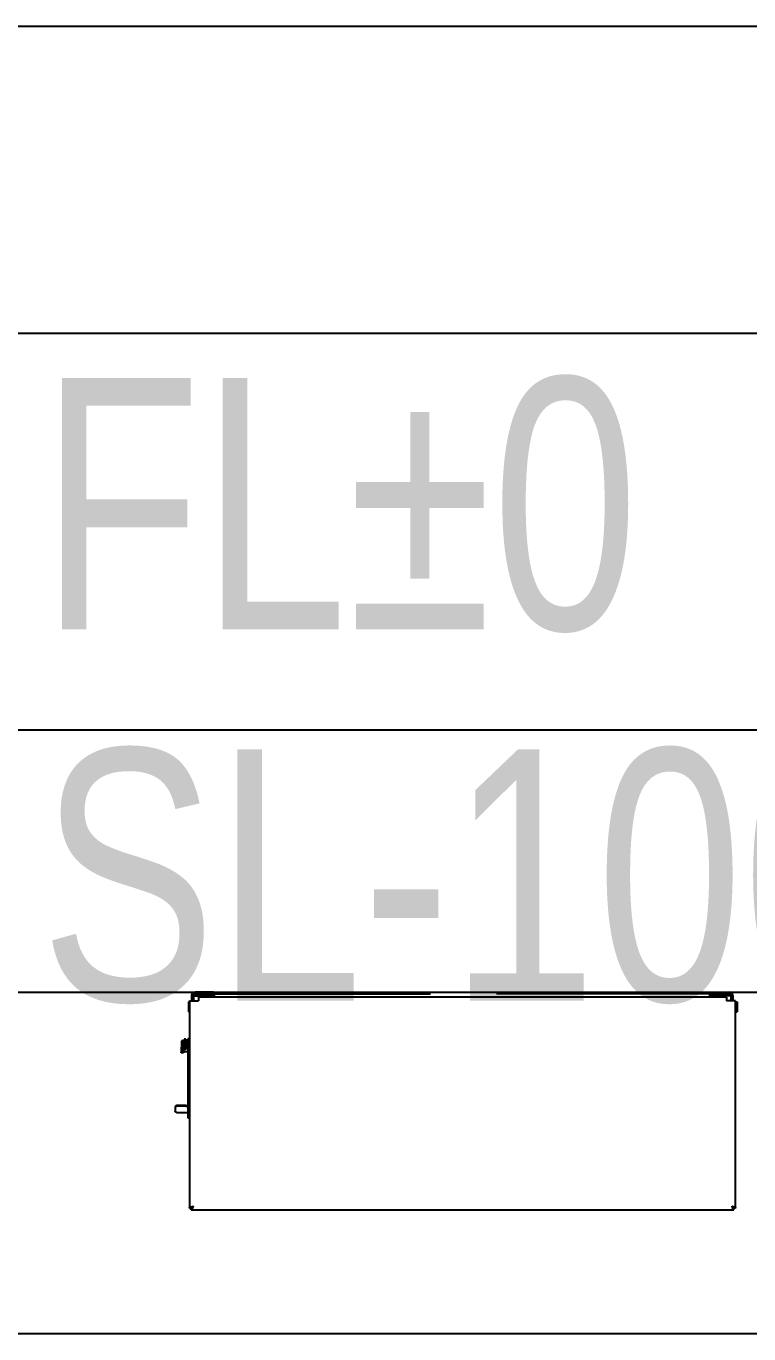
# Model space of a CAD drawing. Header units: millimetres. Extents: x 0 to 1390178, y 0 to 110113.
# Drawn here: x 718660 to 719378, y 31331 to 32631 of the extents above; entities that cross this region are included whole.
import ezdxf
from ezdxf.enums import TextEntityAlignment as Align
from ezdxf.xclip import XClip

# ---------------------------------------------------------------- set-up
doc = ezdxf.new("R2010")
doc.units = ezdxf.units.MM
doc.header["$LTSCALE"] = 100
doc.header["$XCLIPFRAME"] = 0
for name, color, linetype in [('AA-XXXX-TEXT', 3, 'Continuous'), ('SYM', 7, 'Continuous'), ('X - 평면도$0$M-PAD', 8, 'Continuous')]:
    doc.layers.add(name, color=color, linetype=linetype)
doc.layers.add('X - 평면도$0$설비장비', color=6, linetype='Continuous', plot=False)
doc.styles.add('HAUD01', font='Dotum.ttf')

# ---------------------------------------------------------------- blocks, each defined once
blk = doc.blocks.new('$0$C1E7A367F')
at = {"layer": 'SYM'}
blk.add_line((-1400, 0), (9180.9, 0), dxfattribs=at)
blk = doc.blocks.new('X - 평면도$0$A$C7c159ae6')
at = {"layer": 'X - 평면도$0$M-PAD'}
blk.add_lwpolyline([(7.3, 0), (7.3, -1300), (-2692.7, -1300), (-2692.7, 0), (7.3, 0)], dxfattribs=at)
at = {"layer": 'X - 평면도$0$설비장비'}
for p, q in [((-915.5, -305.7), (-1689.3, -305.7)), ((-1689.3, -960.2), (-1477.5, -960.2)), ((-1459.1, -960.2), (-1477.5, -960.2)), ((-1463.7, -962), (-1463.7, -960.2)), ((-1459.1, -960.2), (-965, -960.2)), ((-1458.2, -963.9), (-1458.2, -960.2)), ((-965.9, -963.9), (-965.9, -960.2)), ((-965, -960.2), (-946.7, -960.2)), ((-960.5, -962), (-960.5, -960.2)), ((-946.7, -960.2), (-539.8, -960.2)), ((-1483.9, -969.8), (-1483.9, -979.9)), ((-1483, -969.8), (-1483.9, -969.8)), ((-1483, -969), (-1483, -1174.9)), ((-1483, -969), (-1473.9, -969)), ((-1480.9, -963.7), (-1480.9, -969)), ((-1479.1, -968), (-1480.9, -968)), ((-1479.1, -963.7), (-1479.1, -969)), ((-1479.1, -963.9), (-1473.7, -963.9)), ((-1477.5, -962), (-1243.6, -962)), ((-1475, -963.2), (-1475, -962)), ((-1464.1, -963.2), (-1475, -963.2)), ((-1473.9, -965.3), (-1473.9, -969)), ((-949.4, -965.3), (-1473.9, -965.3)), ((-1473.7, -963.4), (-1473.7, -965.3)), ((-1473.7, -963.4), (-1465.5, -963.4)), ((-1473.3, -963.4), (-1473.3, -963.2)), ((-1469.6, -963.4), (-1469.6, -965.3)), ((-1465.8, -963.4), (-1465.8, -963.2)), ((-1465.5, -963.4), (-1465.5, -965.3)), ((-1465.5, -963.9), (-1458.2, -963.9)), ((-1464.1, -963.2), (-1464.1, -962)), ((-946.7, -962), (-1178, -962)), ((-958.7, -963.9), (-965.9, -963.9)), ((-960, -963.2), (-960, -962)), ((-949.1, -963.2), (-960, -963.2)), ((-958.7, -963.4), (-958.7, -965.3)), ((-958.7, -963.4), (-950.5, -963.4)), ((-958.3, -963.4), (-958.3, -963.2)), ((-954.6, -963.4), (-954.6, -965.3)), ((-950.8, -963.4), (-950.8, -963.2)), ((-950.5, -963.4), (-950.5, -965.3)), ((-945, -963.9), (-950.5, -963.9)), ((-949.4, -965.3), (-949.4, -969)), ((-940.3, -969), (-949.4, -969)), ((-949.1, -963.2), (-949.1, -962)), ((-945, -963.7), (-945, -969)), ((-943.2, -968), (-945, -968)), ((-943.2, -963.7), (-943.2, -969)), ((-940.3, -1174.9), (-940.3, -969)), ((-940.3, -969.8), (-938.9, -969.8)), ((-938.9, -969.8), (-938.9, -979.9)), ((-1483, -979.9), (-1483.9, -979.9)), ((-940.3, -979.9), (-938.9, -979.9)), ((-1490.8, -1008.7), (-1491, -1009.2)), ((-1490.9, -1008.9), (-1491, -1009.2)), ((-1491, -1009.2), (-1491, -1015.1)), ((-1491, -1009.2), (-1491, -1009.4)), ((-1491, -1009.4), (-1491, -1009.6)), ((-1491, -1009.6), (-1491, -1009.8)), ((-1491, -1009.8), (-1491, -1010)), ((-1491, -1010), (-1490.9, -1010.2)), ((-1490.9, -1010.8), (-1491, -1011.1)), ((-1491, -1011.1), (-1491, -1011.5)), ((-1491, -1011.5), (-1491, -1011.8)), ((-1491, -1011.8), (-1491, -1012.1)), ((-1491, -1012.1), (-1491, -1012.5)), ((-1491, -1012.5), (-1491, -1012.8)), ((-1491, -1012.8), (-1491, -1013.2)), ((-1491, -1013.2), (-1490.9, -1013.5)), ((-1490.8, -1008.7), (-1490.9, -1008.9)), ((-1490.9, -1010.2), (-1490.8, -1010.4)), ((-1490.8, -1010.4), (-1490.9, -1010.8)), ((-1490.9, -1013.5), (-1490.8, -1013.8)), ((-1490.8, -1013.8), (-1490.9, -1014.1)), ((-1488.8, -1008.7), (-1490.8, -1008.7)), ((-1488.8, -1010.4), (-1490.8, -1010.4)), ((-1488.8, -1013.8), (-1490.8, -1013.8)), ((-1488.8, -1008.7), (-1488.8, -1015.5)), ((-1488.6, -1009.5), (-1488.8, -1009.5)), ((-1488.6, -1009.5), (-1488.6, -1014.8)), ((-1488.2, -1010.3), (-1488.5, -1010.3)), ((-1488.2, -1014), (-1488.5, -1014)), ((-1488.2, -1007.1), (-1488.2, -1017.2)), ((-1486.7, -1007.1), (-1488.2, -1007.1)), ((-1486.7, -1007.1), (-1486.7, -1017.2)), ((-1484.8, -1008.5), (-1486.7, -1008.5)), ((-1484.8, -1006.7), (-1484.8, -1085.4)), ((-1483.5, -1006.7), (-1484.8, -1006.7)), ((-1483.5, -1085.4), (-1483.5, -1006.7)), ((-1483, -1010.3), (-1483.5, -1010.3)), ((-1483, -1014), (-1483.5, -1014)), ((-1491.2, -1015.4), (-1491.4, -1015.8)), ((-1491.3, -1015.6), (-1491.4, -1015.8)), ((-1491.4, -1015.8), (-1491.4, -1020.3)), ((-1491.4, -1015.8), (-1491.4, -1015.9)), ((-1491.4, -1015.9), (-1491.4, -1016.1)), ((-1491.4, -1016.1), (-1491.4, -1016.2)), ((-1491.4, -1016.2), (-1491.4, -1016.4)), ((-1491.4, -1016.4), (-1491.3, -1016.6)), ((-1491.3, -1017.1), (-1491.4, -1017.4)), ((-1491.4, -1017.4), (-1491.4, -1017.7)), ((-1491.4, -1017.7), (-1491.4, -1018)), ((-1491.4, -1018), (-1491.4, -1018.4)), ((-1491.4, -1018.4), (-1491.4, -1018.7)), ((-1491.4, -1018.7), (-1491.3, -1019)), ((-1491.3, -1019.5), (-1491.4, -1019.7)), ((-1491.4, -1019.7), (-1491.4, -1019.9)), ((-1491.4, -1019.9), (-1491.4, -1020)), ((-1491.4, -1020), (-1491.4, -1020.2)), ((-1491.4, -1020.2), (-1491.4, -1020.3)), ((-1491.2, -1020.7), (-1491.4, -1020.3)), ((-1491.4, -1020.3), (-1491.3, -1020.5)), ((-1491.2, -1015.4), (-1491.3, -1015.6)), ((-1491.3, -1016.6), (-1491.2, -1016.7)), ((-1491.2, -1016.7), (-1491.3, -1017.1)), ((-1491.3, -1019), (-1491.2, -1019.4)), ((-1491.2, -1019.4), (-1491.3, -1019.5)), ((-1491.3, -1020.5), (-1491.2, -1020.7)), ((-1490.9, -1015.4), (-1491.2, -1015.4)), ((-1489.8, -1016.7), (-1491.2, -1016.7)), ((-1489.8, -1019.4), (-1491.2, -1019.4)), ((-1489.8, -1020.7), (-1491.2, -1020.7)), ((-1490.9, -1014.1), (-1491, -1014.3)), ((-1491, -1014.3), (-1491, -1014.5)), ((-1491, -1014.5), (-1491, -1014.7)), ((-1491, -1014.7), (-1491, -1014.9)), ((-1491, -1014.9), (-1491, -1015.1)), ((-1491, -1015.1), (-1490.9, -1015.3)), ((-1490.8, -1015.5), (-1491, -1015.1)), ((-1490.9, -1015.3), (-1490.8, -1015.5)), ((-1488.8, -1015.5), (-1490.8, -1015.5)), ((-1489.8, -1015.5), (-1489.8, -1020.7)), ((-1489.6, -1016), (-1489.8, -1016)), ((-1489.6, -1020.1), (-1489.8, -1020.1)), ((-1489.6, -1015.5), (-1489.6, -1020.8)), ((-1488.9, -1020.8), (-1489.6, -1020.8)), ((-1488.9, -1015.5), (-1488.9, -1020.8)), ((-1488.2, -1016.2), (-1488.9, -1016.2)), ((-1484.8, -1019.8), (-1488.9, -1019.8)), ((-1488.6, -1014.8), (-1488.8, -1014.8)), ((-1486.7, -1017.2), (-1488.2, -1017.2)), ((-1484.8, -1015.7), (-1486.7, -1015.7)), ((-1484.8, -1016.2), (-1486.7, -1016.2)), ((-1483, -1016.2), (-1483.5, -1016.2)), ((-1483, -1019.8), (-1483.5, -1019.8)), ((-1497, -1073.8), (-1497.1, -1074.1)), ((-1497.1, -1074.1), (-1497.1, -1074.4)), ((-1497.1, -1074.5), (-1497, -1074.2)), ((-1497.1, -1074.4), (-1497.1, -1078.7)), ((-1497.1, -1074.8), (-1497.1, -1074.5)), ((-1497.1, -1079), (-1497.1, -1078.7)), ((-1497, -1079.2), (-1497.1, -1079)), ((-1496.8, -1073.6), (-1497, -1073.8)), ((-1497, -1074.2), (-1496.8, -1073.9)), ((-1496.6, -1073.4), (-1496.8, -1073.6)), ((-1496.8, -1073.9), (-1496.6, -1073.7)), ((-1496.3, -1073.2), (-1496.6, -1073.4)), ((-1496.6, -1073.7), (-1496.3, -1073.6)), ((-1496, -1073.1), (-1496.3, -1073.2)), ((-1496.3, -1073.6), (-1496, -1073.5)), ((-1495.7, -1073.1), (-1496, -1073.1)), ((-1496, -1073.5), (-1495.7, -1073.5)), ((-1486.5, -1073.1), (-1495.7, -1073.1)), ((-1486.5, -1073.5), (-1495.7, -1073.5)), ((-1486.5, -1073.1), (-1485.9, -1073.1)), ((-1486.5, -1073.5), (-1486.1, -1073.5)), ((-1486.1, -1073.5), (-1485.8, -1073.5)), ((-1485.9, -1073.1), (-1485.3, -1073.2)), ((-1485.8, -1073.5), (-1485.6, -1073.5)), ((-1485.6, -1073.5), (-1485.3, -1073.6)), ((-1485.3, -1073.2), (-1484.8, -1073.2)), ((-1485.3, -1073.6), (-1485.1, -1073.6)), ((-1485.1, -1073.6), (-1485, -1073.7)), ((-1485, -1073.7), (-1484.9, -1073.8)), ((-1484.9, -1073.8), (-1484.8, -1073.9)), ((-1496.8, -1079.5), (-1497, -1079.2)), ((-1496.6, -1079.7), (-1496.8, -1079.5)), ((-1496.3, -1079.9), (-1496.6, -1079.7)), ((-1496, -1080), (-1496.3, -1079.9)), ((-1495.7, -1080), (-1496, -1080)), ((-1495.7, -1080), (-1486.5, -1080)), ((-1486.5, -1080), (-1486.1, -1080)), ((-1486.1, -1080), (-1485.8, -1080)), ((-1485.8, -1080), (-1485.6, -1080.1)), ((-1485.6, -1080.1), (-1485.3, -1080.1)), ((-1485.3, -1080.1), (-1485.1, -1080.2)), ((-1485.1, -1080.2), (-1485, -1080.3)), ((-1485, -1080.3), (-1484.9, -1080.3)), ((-1484.9, -1080.3), (-1484.8, -1080.4)), ((-1484.8, -1085.4), (-1483.5, -1085.4)), ((-1483, -1174.7), (-1482.9, -1174.5)), ((-1483, -1174.8), (-1483, -1174.7)), ((-1483, -1174.9), (-1483, -1174.8)), ((-1483, -1174.9), (-1481.2, -1174.9)), ((-1482.9, -1174.5), (-1482.8, -1174.4)), ((-1482.8, -1174.4), (-1482.6, -1174.3)), ((-1482.6, -1174.3), (-1482.5, -1174.2)), ((-1482.5, -1174.2), (-1482.3, -1174.1)), ((-1482.3, -1174.1), (-1482.1, -1174)), ((-1482.1, -1174), (-1481.8, -1173.9)), ((-1481.8, -1173.9), (-1481.6, -1173.8)), ((-1481.6, -1173.8), (-1481.3, -1173.7)), ((-1481.3, -1173.7), (-1481, -1173.6)), ((-1481.2, -1174.7), (-1481.1, -1174.5)), ((-1481.2, -1174.8), (-1481.2, -1174.7)), ((-1481.2, -1174.9), (-1481.2, -1174.8)), ((-1481.2, -1176.7), (-1481.2, -1174.9)), ((-1481.1, -1174.9), (-1481.2, -1174.9)), ((-1481.1, -1176.7), (-1481.2, -1176.7)), ((-1481.2, -1176.7), (-942.1, -1176.7)), ((-1481.1, -1174.4), (-1481, -1174.3)), ((-1481.1, -1174.5), (-1481.1, -1174.4)), ((-1481, -1174.8), (-1481.1, -1174.9)), ((-1481, -1176.6), (-1481.1, -1176.7)), ((-1481, -1173.6), (-1480.7, -1173.5)), ((-1481, -1174.3), (-1480.9, -1174.2)), ((-1480.9, -1174.8), (-1481, -1174.8)), ((-1480.9, -1176.5), (-1481, -1176.6)), ((-1480.9, -1174.2), (-1480.8, -1174.1)), ((-1480.8, -1174.7), (-1480.9, -1174.8)), ((-1480.8, -1176.4), (-1480.9, -1176.5)), ((-1480.8, -1174.1), (-1480.7, -1174)), ((-1480.7, -1174.7), (-1480.8, -1174.7)), ((-1480.7, -1176.3), (-1480.8, -1176.4)), ((-1480.7, -1173.5), (-1480.4, -1173.4)), ((-1480.7, -1174), (-1480.6, -1173.9)), ((-1480.6, -1174.6), (-1480.7, -1174.7)), ((-1480.6, -1176.1), (-1480.7, -1176.3)), ((-1480.6, -1173.9), (-1480.5, -1173.8)), ((-1479.9, -1173.9), (-1480.6, -1173.9)), ((-1480.4, -1174.5), (-1480.6, -1174.6)), ((-1480.4, -1175.9), (-1480.6, -1176.1)), ((-1480.5, -1173.8), (-1480.3, -1173.7)), ((-1480.4, -1173.4), (-1480, -1173.3)), ((-1480.3, -1174.4), (-1480.4, -1174.5)), ((-1480.3, -1175.7), (-1480.4, -1175.9)), ((-1480.3, -1173.7), (-1480.2, -1173.6)), ((-1480.2, -1174.3), (-1480.3, -1174.4)), ((-1480.2, -1175.5), (-1480.3, -1175.7)), ((-1480.2, -1173.6), (-1480, -1173.5)), ((-1480.1, -1174.1), (-1480.2, -1174.3)), ((-1480.1, -1175.2), (-1480.2, -1175.5)), ((-1480, -1174), (-1480.1, -1174.1)), ((-1480, -1175), (-1480.1, -1175.2)), ((-1480, -1173.3), (-1479.7, -1173.2)), ((-1480, -1173.5), (-1479.9, -1173.4)), ((-1479.9, -1173.9), (-1480, -1174)), ((-1479.9, -1174.7), (-1480, -1175)), ((-1479.9, -1173.4), (-1479.7, -1173.3)), ((-1479.8, -1173.7), (-1479.9, -1173.9)), ((-1479.8, -1174.4), (-1479.9, -1174.7)), ((-1479.7, -1173.5), (-1479.8, -1173.7)), ((-1479.7, -1174), (-1479.8, -1174.4)), ((-1479.7, -1173.2), (-1479.4, -1173)), ((-1479.7, -1173.3), (-1479.5, -1173.2)), ((-1479.6, -1173.4), (-1479.7, -1173.5)), ((-1479.6, -1173.7), (-1479.7, -1174)), ((-1479.5, -1173.2), (-1479.6, -1173.4)), ((-1479.5, -1173.4), (-1479.6, -1173.7)), ((-1479.5, -1173.2), (-1479.4, -1173)), ((-1479.4, -1173), (-1479.5, -1173.4)), ((-1479.4, -1173), (-1479.5, -1173.2)), ((-943.9, -1173), (-943.6, -1173.2)), ((-943.9, -1173), (-943.8, -1173.2)), ((-943.8, -1173.4), (-943.9, -1173)), ((-943.8, -1173.2), (-943.9, -1173)), ((-943.8, -1173.2), (-943.6, -1173.3)), ((-943.7, -1173.4), (-943.8, -1173.2)), ((-943.7, -1173.7), (-943.8, -1173.4)), ((-943.6, -1173.5), (-943.7, -1173.4)), ((-943.6, -1174), (-943.7, -1173.7)), ((-943.6, -1173.2), (-943.3, -1173.3)), ((-943.6, -1173.3), (-943.4, -1173.4)), ((-943.5, -1173.7), (-943.6, -1173.5)), ((-943.5, -1174.4), (-943.6, -1174)), ((-943.4, -1173.9), (-943.5, -1173.7)), ((-943.4, -1174.7), (-943.5, -1174.4)), ((-943.4, -1173.4), (-943.3, -1173.5)), ((-943.3, -1174), (-943.4, -1173.9)), ((-943.4, -1173.9), (-943.2, -1173.9)), ((-943.3, -1175), (-943.4, -1174.7)), ((-943.3, -1173.3), (-942.9, -1173.4)), ((-943.3, -1173.5), (-943.1, -1173.6)), ((-943.2, -1174.1), (-943.3, -1174)), ((-943.2, -1175.2), (-943.3, -1175)), ((-943.2, -1173.5), (-943.2, -1173.9)), ((-943.1, -1174.3), (-943.2, -1174.1)), ((-943.1, -1175.5), (-943.2, -1175.2)), ((-943.1, -1173.6), (-943, -1173.7)), ((-943, -1174.4), (-943.1, -1174.3)), ((-943, -1175.7), (-943.1, -1175.5)), ((-943, -1173.7), (-942.8, -1173.8)), ((-942.9, -1174.5), (-943, -1174.4)), ((-942.9, -1175.9), (-943, -1175.7)), ((-942.9, -1173.4), (-942.6, -1173.5)), ((-942.7, -1174.6), (-942.9, -1174.5)), ((-942.7, -1176.1), (-942.9, -1175.9)), ((-942.8, -1173.8), (-942.7, -1173.9)), ((-942.7, -1173.9), (-942.6, -1174)), ((-942.6, -1174.7), (-942.7, -1174.6)), ((-942.6, -1176.3), (-942.7, -1176.1)), ((-942.6, -1173.5), (-942.3, -1173.6)), ((-942.6, -1174), (-942.5, -1174.1)), ((-942.5, -1174.7), (-942.6, -1174.7)), ((-942.5, -1176.4), (-942.6, -1176.3)), ((-942.5, -1174.1), (-942.4, -1174.2)), ((-942.4, -1174.8), (-942.5, -1174.7)), ((-942.4, -1176.5), (-942.5, -1176.4)), ((-942.4, -1174.2), (-942.3, -1174.3)), ((-942.3, -1174.8), (-942.4, -1174.8)), ((-942.3, -1176.6), (-942.4, -1176.5)), ((-942.3, -1173.6), (-942, -1173.7)), ((-942.3, -1174.3), (-942.2, -1174.4)), ((-942.2, -1174.9), (-942.3, -1174.8)), ((-942.2, -1176.7), (-942.3, -1176.6)), ((-942.2, -1174.4), (-942.2, -1174.5)), ((-942.2, -1174.5), (-942.1, -1174.7)), ((-942.1, -1174.9), (-942.2, -1174.9)), ((-942.1, -1176.7), (-942.2, -1176.7)), ((-942.1, -1174.7), (-942.1, -1174.8)), ((-942.1, -1174.8), (-942.1, -1174.9)), ((-942.1, -1176.7), (-942.1, -1174.9)), ((-940.3, -1174.9), (-942.1, -1174.9)), ((-942, -1173.7), (-941.7, -1173.8)), ((-941.7, -1173.8), (-941.5, -1173.9)), ((-941.5, -1173.9), (-941.2, -1174)), ((-941.2, -1174), (-941, -1174.1)), ((-941, -1174.1), (-940.8, -1174.2)), ((-940.8, -1174.2), (-940.7, -1174.3)), ((-940.7, -1174.3), (-940.5, -1174.4)), ((-940.5, -1174.4), (-940.4, -1174.5)), ((-940.4, -1174.5), (-940.3, -1174.7)), ((-940.3, -1174.7), (-940.3, -1174.8)), ((-940.3, -1174.8), (-940.3, -1174.9))]:
    blk.add_line(p, q, dxfattribs=at)
for centre, radius, start, end in [((-1477.5, -963.7), 3.45, 90, 180), ((-946.7, -963.7), 3.45, 0, 90), ((-1477.5, -963.7), 1.64, 90, 180), ((-946.7, -963.7), 1.64, 0, 90), ((-1488.5, -1010.1), 0.182, 180, 270), ((-1488.5, -1014.1), 0.182, 90, 180)]:
    blk.add_arc(centre, radius, start, end, dxfattribs=at)
blk = doc.blocks.new('X - 평면도', base_point=(-475.4, -286.7))
blk.add_blockref('X - 평면도$0$A$C7c159ae6', (1075554.7, 48523.1))

msp = doc.modelspace()

# ---------------------------------------------------------------- block references
ref = msp.add_blockref('X - 평면도', (-355725.3, -16179.1))
XClip(ref).set_block_clipping_path([(1027249.9161542748, 15892.4151621381), (1111249.9161542747, 75292.4151621381)])

# ---------------------------------------------------------------- next in the draw order: block references
at = {"layer": 'SYM', "xscale": 0.1562499997671693, "yscale": 0.1562499997671693, "zscale": 0.1562499997671693}
msp.add_blockref('$0$C1E7A367F', (718494.3, 31931), dxfattribs=at)

# ---------------------------------------------------------------- next in the draw order: texts
at = {"layer": 'AA-XXXX-TEXT', "style": 'HAUD01', "width": 0.8}
for s, p in [('FL%%P0', (718673.5, 31956)), ('SL-100', (718673.5, 31586.9))]:
    msp.add_text(s, height=250, dxfattribs=at).set_placement(p, align=Align.BOTTOM_LEFT)

doc.saveas('drawing.dxf')
